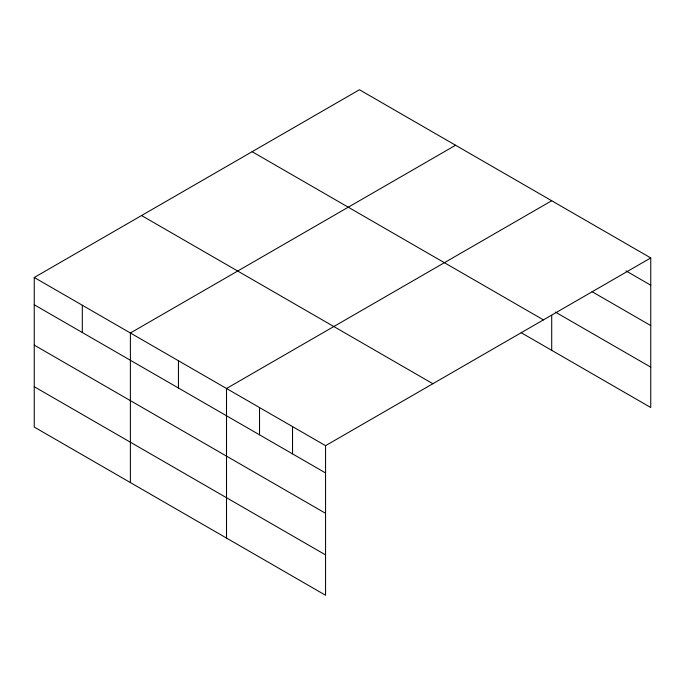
<?xml version="1.0" encoding="UTF-8"?>
<svg xmlns="http://www.w3.org/2000/svg" width="685" height="685" viewBox="0 0 685 685"><rect width="100%" height="100%" fill="white"/><g stroke="black" fill="none" stroke-linecap="round" stroke-linejoin="round"><path stroke-width="1.03" d="M650.75 257.928L359.445 89.744L34.25 277.493L34.25 427.072L325.555 595.256L325.555 445.678L650.75 257.928L650.75 407.507L521.199 332.713M455.576 145.246L130.381 332.996L130.381 482.574M551.708 200.739L226.512 388.489L226.512 538.076M625.987 270.9L650.75 285.2M592.054 291.673L650.75 325.563M555.372 312.077L650.75 367.143M252.131 151.702L543.436 319.886M141.564 215.535L432.869 383.72M34.25 277.493L325.555 445.678M34.25 304.765L325.555 472.95M34.25 345.129L325.555 513.313M34.25 386.708L325.555 554.893M551.708 315.271L551.708 350.326M292.538 426.618L292.538 453.89M259.529 407.558L259.529 434.829M178.442 360.747L178.442 388.018M82.311 305.245L82.311 332.516"/></g></svg>
